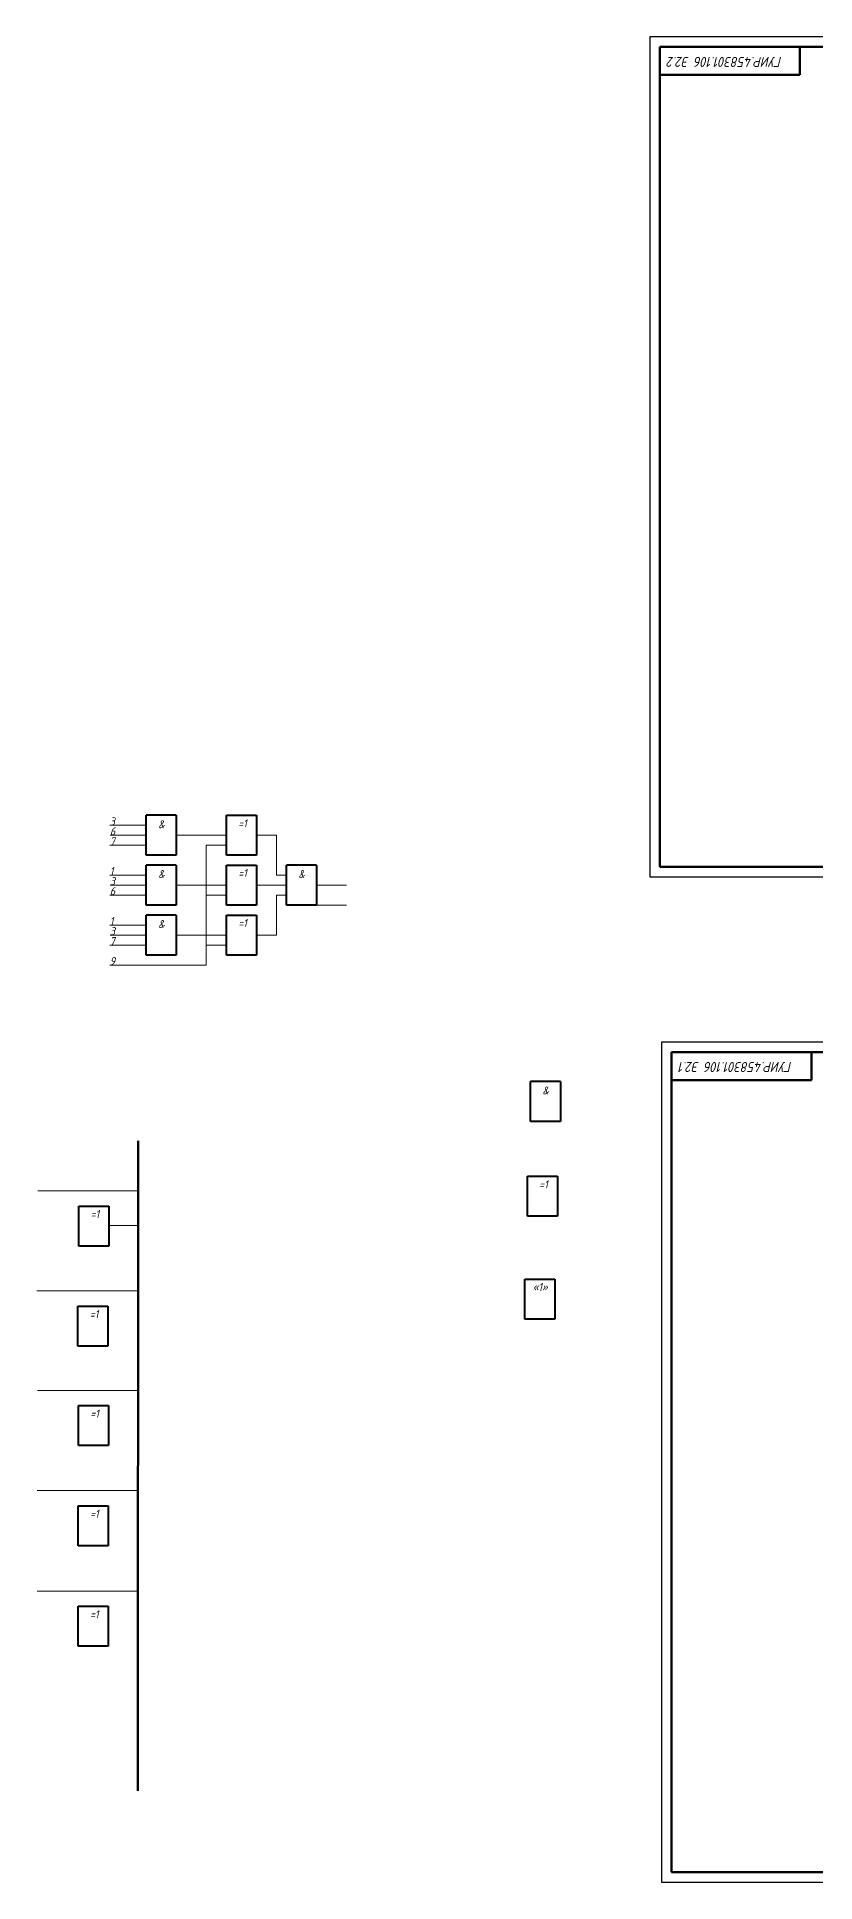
# Model space of a CAD drawing. Header units: millimetres. Extents: x 933 to 3512, y -240 to 1691.
# Drawn here: x 1256 to 1645, y 769 to 1691 of the extents above; entities that cross this region are included whole.
import ezdxf

# ---------------------------------------------------------------- set-up
doc = ezdxf.new("R2010")
doc.units = ezdxf.units.MM
doc.header["$LTSCALE"] = 0.5
doc.layers.get('0').update_dxf_attribs({"lineweight": 60})
doc.layers.get('Defpoints').update_dxf_attribs({"color": 5})
doc.layers.add('4-текст', color=7, linetype='Continuous', true_color=0x00ad00)
doc.layers.add('провода', color=122, linetype='Continuous', lineweight=15)
doc.layers.add('фигуры', color=7, linetype='Continuous', lineweight=40)
doc.styles.get("Standard").update_dxf_attribs({"font": 'isocpeui.ttf', "width": 0.9})

msp = doc.modelspace()

# ---------------------------------------------------------------- linework, layer by layer
for p, q in [((1567.31, 1686.33), (1567.31, 1672.33)), ((1637.31, 1672.33), (1637.31, 1686.33)), ((1567.31, 1672.33), (1637.31, 1672.33)), ((1573.14, 1183.83), (1573.14, 1169.83)), ((1643.14, 1169.83), (1643.14, 1183.83)), ((1573.14, 1169.83), (1643.14, 1169.83))]:
    msp.add_line(p, q)
at = {"layer": 'Defpoints'}
for p, q in [((2159.31, 1691.33), (1562.31, 1691.33)), ((1562.31, 1691.33), (1562.31, 1271.33)), ((1562.31, 1271.33), (2159.31, 1271.33)), ((2165.14, 1188.83), (1568.14, 1188.83)), ((1568.14, 1188.83), (1568.14, 768.83)), ((1568.14, 768.83), (2165.14, 768.83))]:
    msp.add_line(p, q, dxfattribs=at)
at = {"layer": 'провода'}
for p, q in [((1350.86, 1302.18), (1350.86, 1292.18)), ((1310.86, 1297.18), (1292.68, 1297.18)), ((1310.86, 1292.18), (1292.76, 1292.18)), ((1325.86, 1292.18), (1334.86, 1292.18)), ((1334.86, 1292.18), (1328.63, 1292.18)), ((1350.86, 1292.18), (1334.86, 1292.18)), ((1365.86, 1292.18), (1375.86, 1292.18)), ((1375.86, 1292.18), (1375.86, 1272.29)), ((1310.86, 1287.18), (1292.7, 1287.18)), ((1350.86, 1287.18), (1340.86, 1287.18)), ((1340.86, 1262.29), (1340.86, 1287.18)), ((1310.86, 1272.29), (1292.69, 1272.29)), ((1310.86, 1267.29), (1292.77, 1267.29)), ((1325.86, 1267.29), (1350.86, 1267.29)), ((1350.86, 1267.29), (1328.63, 1267.29)), ((1365.86, 1267.29), (1380.86, 1267.29)), ((1375.86, 1272.29), (1380.86, 1272.29)), ((1380.86, 1267.29), (1380.86, 1272.29)), ((1380.86, 1267.29), (1380.86, 1262.29)), ((1395.86, 1267.29), (1410.86, 1267.29)), ((1310.86, 1262.29), (1292.71, 1262.29)), ((1350.86, 1262.29), (1340.86, 1262.29)), ((1340.86, 1237.3), (1340.86, 1262.29)), ((1375.86, 1242.3), (1375.86, 1262.32)), ((1375.86, 1262.32), (1380.86, 1262.32)), ((1395.86, 1257.29), (1410.86, 1257.29)), ((1310.86, 1247.3), (1292.68, 1247.3)), ((1310.86, 1237.3), (1292.7, 1237.3)), ((1310.86, 1242.3), (1292.76, 1242.3)), ((1325.86, 1242.3), (1334.86, 1242.3)), ((1350.86, 1242.3), (1328.63, 1242.3)), ((1350.86, 1237.3), (1340.86, 1237.3)), ((1340.86, 1237.3), (1340.86, 1227.3)), ((1365.86, 1242.3), (1375.86, 1242.3)), ((1340.86, 1227.3), (1292.61, 1227.3)), ((1256.67, 1114.39), (1306.68, 1114.39)), ((1292.05, 1097.17), (1306.76, 1097.17)), ((1256.25, 1064.35), (1306.27, 1064.35)), ((1256.51, 1014.64), (1306.53, 1014.64)), ((1256.42, 964.56), (1306.44, 964.56)), ((1256.38, 914.3), (1306.39, 914.3))]:
    msp.add_line(p, q, dxfattribs=at)
at = {"layer": 'фигуры', "lineweight": 60}
for p, q in [((1567.31, 1276.33), (1567.31, 1686.33)), ((1567.31, 1686.33), (2139.31, 1686.33)), ((2154.31, 1276.33), (1567.31, 1276.33)), ((1573.14, 773.83), (1573.14, 1183.83)), ((1573.14, 1183.83), (2145.14, 1183.83)), ((2160.14, 773.83), (1573.14, 773.83))]:
    msp.add_line(p, q, dxfattribs=at)
at = {"layer": 'фигуры', "lineweight": 40}
for p, q in [((1310.86, 1282.18), (1310.86, 1302.18)), ((1325.86, 1302.18), (1310.86, 1302.18)), ((1325.86, 1302.18), (1325.86, 1282.18)), ((1350.86, 1302.18), (1365.86, 1302.18)), ((1350.86, 1282.18), (1350.86, 1302.18)), ((1365.86, 1302.18), (1365.86, 1291.18)), ((1365.86, 1291.18), (1365.86, 1282.18)), ((1325.86, 1282.18), (1310.86, 1282.18)), ((1310.86, 1257.29), (1310.86, 1277.29)), ((1325.86, 1277.29), (1310.86, 1277.29)), ((1325.86, 1277.29), (1325.86, 1257.29)), ((1365.86, 1282.18), (1350.86, 1282.18)), ((1350.86, 1277.29), (1365.86, 1277.29)), ((1350.86, 1257.29), (1350.86, 1277.29)), ((1365.86, 1277.29), (1365.86, 1266.29)), ((1380.86, 1257.29), (1380.86, 1277.29)), ((1395.86, 1277.29), (1380.86, 1277.29)), ((1395.86, 1277.29), (1395.86, 1257.29)), ((1365.86, 1266.29), (1365.86, 1257.29)), ((1325.86, 1257.29), (1310.86, 1257.29)), ((1365.86, 1257.29), (1350.86, 1257.29)), ((1395.86, 1257.29), (1380.86, 1257.29)), ((1310.86, 1232.3), (1310.86, 1252.3)), ((1325.86, 1252.3), (1310.86, 1252.3)), ((1325.86, 1252.3), (1325.86, 1232.3)), ((1350.86, 1252.3), (1365.86, 1252.3)), ((1350.86, 1232.3), (1350.86, 1252.3)), ((1365.86, 1252.3), (1365.86, 1241.3)), ((1365.86, 1241.3), (1365.86, 1232.3)), ((1325.86, 1232.3), (1310.86, 1232.3)), ((1365.86, 1232.3), (1350.86, 1232.3)), ((1502.8, 1149.09), (1502.8, 1169.09)), ((1517.8, 1169.09), (1502.8, 1169.09)), ((1517.8, 1169.09), (1517.8, 1149.09)), ((1517.8, 1149.09), (1502.8, 1149.09)), ((1501.2, 1121.69), (1516.2, 1121.69)), ((1501.2, 1101.69), (1501.2, 1121.69)), ((1516.2, 1121.69), (1516.2, 1110.69)), ((1516.2, 1110.69), (1516.2, 1101.69)), ((1277.12, 1106.82), (1292.12, 1106.82)), ((1277.12, 1086.82), (1277.12, 1106.82)), ((1292.12, 1106.82), (1292.12, 1095.82)), ((1516.2, 1101.69), (1501.2, 1101.69)), ((1292.12, 1095.82), (1292.12, 1086.82)), ((1292.12, 1086.82), (1277.12, 1086.82)), ((1499.92, 1070.34), (1514.92, 1070.34)), ((1499.92, 1050.34), (1499.92, 1070.34)), ((1514.92, 1070.34), (1514.92, 1059.34)), ((1276.7, 1056.79), (1291.7, 1056.79)), ((1276.7, 1036.79), (1276.7, 1056.79)), ((1291.7, 1056.79), (1291.7, 1045.79)), ((1514.92, 1059.34), (1514.92, 1050.34)), ((1291.7, 1045.79), (1291.7, 1036.79)), ((1514.92, 1050.34), (1499.92, 1050.34)), ((1291.7, 1036.79), (1276.7, 1036.79)), ((1276.96, 1007.07), (1291.96, 1007.07)), ((1276.96, 987.07), (1276.96, 1007.07)), ((1291.96, 1007.07), (1291.96, 996.07)), ((1291.96, 996.07), (1291.96, 987.07)), ((1291.96, 987.07), (1276.96, 987.07)), ((1276.87, 957), (1291.87, 957)), ((1276.87, 937), (1276.87, 957)), ((1291.87, 957), (1291.87, 946)), ((1291.87, 946), (1291.87, 937)), ((1291.87, 937), (1276.87, 937)), ((1276.83, 906.74), (1291.83, 906.74)), ((1276.83, 886.74), (1276.83, 906.74)), ((1291.83, 906.74), (1291.83, 895.74)), ((1291.83, 895.74), (1291.83, 886.74)), ((1291.83, 886.74), (1276.83, 886.74))]:
    msp.add_line(p, q, dxfattribs=at)
at = {"layer": 'фигуры', "lineweight": 50}
msp.add_line((1306.82, 1139.41), (1306.58, 814.44), dxfattribs=at)

# ---------------------------------------------------------------- texts
at = {"layer": '4-текст', "char_height": 5, "attachment_point": 6, "rotation": 180}
for s, insert in [('ГУИР.458301.106 Э2.2', (1571.31, 1678.83)), ('ГУИР.458301.106 Э2.1', (1577.14, 1176.33))]:
    msp.add_mtext_dynamic_manual_height_columns(s, width=70, gutter_width=20, heights=[0], dxfattribs=dict(at, insert=insert))
at = {"layer": 'фигуры', "width": 0.9}
for s, p in [('3', (1292.68, 1297.18)), ('6', (1292.76, 1292.18)), ('&', (1316.86, 1295.68)), ('=1', (1356.86, 1296.18)), ('7', (1292.7, 1287.18)), ('1', (1292.69, 1272.29)), ('&', (1316.86, 1270.79)), ('=1', (1356.86, 1271.29)), ('&', (1386.86, 1270.79)), ('3', (1292.77, 1267.29)), ('6', (1292.71, 1262.29)), ('3', (1292.76, 1242.3)), ('1', (1292.68, 1247.3)), ('&', (1316.86, 1245.8)), ('=1', (1356.86, 1246.3)), ('7', (1292.7, 1237.3)), ('9', (1292.67, 1227.35)), ('&', (1508.8, 1162.59)), ('=1', (1507.2, 1115.69)), ('=1', (1283.12, 1100.82)), ('«1»', (1503.92, 1064.34)), ('=1', (1282.7, 1050.79)), ('=1', (1282.96, 1001.07)), ('=1', (1282.87, 951)), ('=1', (1282.83, 900.74))]:
    msp.add_text(s, height=4, dxfattribs=at).set_placement(p)

doc.saveas('drawing.dxf')
